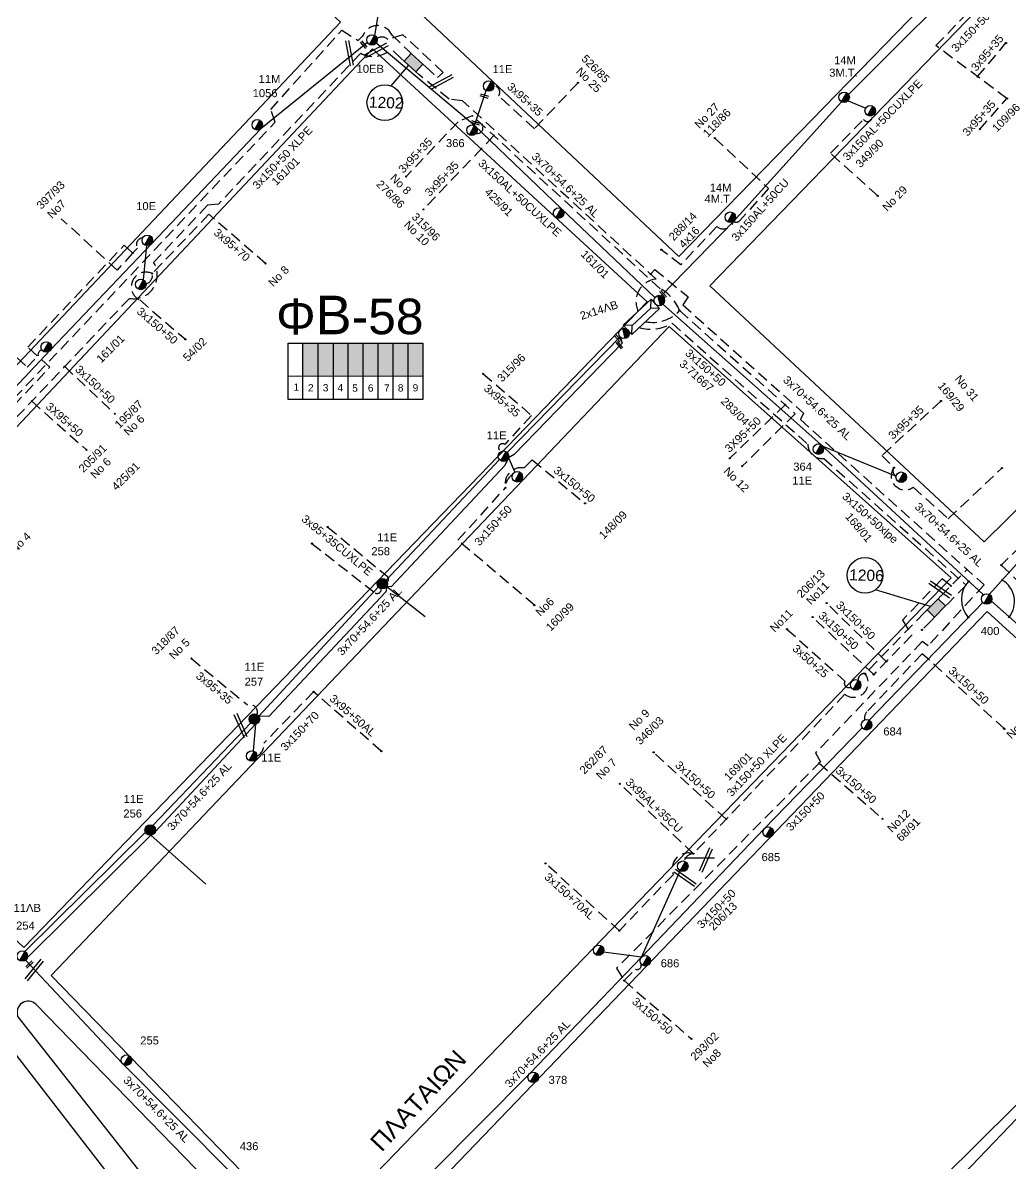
# Model space of a CAD drawing. Header units: millimetres. Extents: x 1138 to 9186, y 1584 to 2927.
# Drawn here: x 7160.4 to 7382.3, y 2157.3 to 2413.7 of the extents above; entities that cross this region are included whole.
import ezdxf
from ezdxf.enums import TextEntityAlignment as Align

# ---------------------------------------------------------------- set-up
doc = ezdxf.new("R2010")
doc.units = ezdxf.units.MM
doc.linetypes.add('DASHED', pattern=[19.05, 12.7, -6.35])
for name, color, linetype, lineweight in [('3x150+50', 7, 'Continuous', 30), ('3x150+50 XLPE', 7, 'SYN_LINE', 30), ('3x150+50CU', 7, 'Continuous', 30), ('3x150+70', 7, 'Continuous', 30), ('3x150+70AL', 7, 'DASHED', 30), ('3x150AL+50CU', 7, 'Continuous', 30), ('3x150AL+50CUXLPE', 7, 'Continuous', 30), ('3x50+25', 7, 'Continuous', 30), ('3X50+35', 7, 'Continuous', 30), ('3x70+54.6+25 AL', 7, 'SYN_LINE', 30), ('3x95+35', 7, 'Continuous', 30), ('3x95+35CUXLPE', 7, 'Continuous', 30), ('3X95+50', 7, 'Continuous', 30), ('3x95+50AL', 7, 'Continuous', 30), ('3x95+70', 7, 'Continuous', 30), ('3x95AL+35CU', 7, 'Continuous', 30), ('4x16', 7, 'Continuous', 30), ('4x50+16AL', 7, 'Continuous', 30), ('Υπόβαθρο ΔΕΗ', 7, 'Continuous', 30)]:
    doc.layers.add(name, color=color, linetype=linetype, lineweight=lineweight)
for name, color, linetype in [('Link Box 4 Διευθύνσεων', 7, 'Continuous'), ('Pillar OTE', 7, 'Continuous'), ('TEXT ΚΑΛΩΔΙΩΝ', 7, 'Continuous'), ('Άγνωστα', 7, 'Continuous'), ('Καλώδια ΧΤ   3x150AL+50CU', 7, 'DASHED'), ('Μηχανική τομή', 7, 'Continuous'), ('Στύλος Ξύλινος', 7, 'Continuous'), ('Στύλος Ξύλινος @ 1', 7, 'Continuous'), ('Στύλος ΦΜ', 7, 'Continuous'), ('Στύλος ΦΜ @ 1', 7, 'Continuous'), ('Συνδέσεις', 7, 'Continuous'), ('Τομή', 7, 'Continuous'), ('Υποσταθμός εναέριος 2 στύλων', 7, 'Continuous'), ('Υποσταθμός πόλεως', 7, 'Continuous')]:
    doc.layers.add(name, color=color, linetype=linetype)
doc.styles.add('arial', font='arial.ttf')
doc.styles.get("Standard").update_dxf_attribs({"font": 'arial.ttf'})
doc.linetypes.add('SYN_LINE', pattern='A,0.5,-0.0001,["/\\/\\/\\/",Standard,S=0.1,R=0,X=0,Y=-0.05],-0.25', length=0.7501)

# ---------------------------------------------------------------- blocks, each defined once
blk = doc.blocks.new('ΥΠΑΡΧΩΝ ΤΣΙΜΕΝΤΕΝΙΟΣ ΣΤΥΛΟΣ')
at = {"layer": 'Στύλος ΦΜ'}
blk.add_hatch(color=7, dxfattribs=at).paths.add_polyline_path([(-1.29, -2.28, 0.574793), (2.62, 0, 0.268822), (1.3, 2.27)])
at = {"layer": 'Στύλος ΦΜ', "color": 7}
blk.add_line((-1.29, -2.28), (1.3, 2.27), dxfattribs=at)
blk.add_circle((0, 0), 2.62, dxfattribs=at)
at = {"layer": 'Στύλος ΦΜ', "flags": 4}
for tag, p in [('ΑΡΙΘΜΟΣ', (-4.68, 8.05)), ('ΤΥΠΟΣ', (-4.91, 3.03))]:
    blk.add_attdef(tag, p, '', height=4, dxfattribs=at)
blk = doc.blocks.new('ΥΠΑΡΧΩΝ ΞΥΛΙΝΟΣ ΣΤΥΛΟΣ')
at = {"layer": 'Στύλος Ξύλινος'}
h = blk.add_hatch(color=7, dxfattribs=at)
h.paths.add_polyline_path([(-2.62, 0, 0.270008), (-1.29, -2.28), (1.3, 2.27, 0.576266)])
h.paths.add_polyline_path([(-1.29, -2.28, 0.574793), (2.62, 0, 0.268822), (1.3, 2.27)])
at = {"layer": 'Στύλος Ξύλινος', "color": 7}
blk.add_line((-1.29, -2.28), (1.3, 2.27), dxfattribs=at)
blk.add_circle((0, 0), 2.62, dxfattribs=at)
at = {"layer": 'Στύλος Ξύλινος', "flags": 4}
for tag, p in [('ΑΡΙΘΜΟΣ', (-4.91, 8.6)), ('ΤΥΠΟΣ', (-4.85, 3.39))]:
    blk.add_attdef(tag, p, '', height=4, dxfattribs=at)
blk = doc.blocks.new('LINK BOX 4 ΑΝΑΧΩΡΗΣΕΩΝ')
at = {"layer": 'Link Box 4 Διευθύνσεων', "ltscale": 40}
blk.add_hatch(color=256, dxfattribs=at).paths.add_polyline_path([(-3.54, 0), (-3.54, -4.67), (3.54, -4.67), (3.54, 0)])
for p, q in [((-3.54, 0), (-5.33, 0)), ((5.33, 0), (3.54, 0)), ((-3.54, -4.67), (-5.33, -4.67)), ((5.33, -4.67), (3.54, -4.67))]:
    blk.add_line(p, q, dxfattribs=at)
blk.add_lwpolyline([(-3.54, -4.67), (-3.54, 0), (3.54, 0), (3.54, -4.67)], close=True, dxfattribs=at)
blk = doc.blocks.new('ΥΠΟΣΤΑΘΜΟΣ ΕΝΑΕΡΙΟΣ ΕΠΙ 2 ΣΤΥΛΩΝ')
at = {"layer": 'Υποσταθμός εναέριος 2 στύλων', "linetype": 'Continuous'}
for points in [[(-11.97, -2.11, 0.574793), (-8.45, -0.07, 0.268822), (-9.64, 1.98)], [(9.68, -2.15, 0.574793), (13.19, -0.1, 0.268822), (12.01, 1.95)]]:
    blk.add_hatch(color=256, dxfattribs=at).paths.add_polyline_path(points)
for p, q in [((-11.97, -2.11), (-9.64, 1.98)), ((9.68, -2.15), (12.01, 1.95))]:
    blk.add_line(p, q, dxfattribs=at)
for centre in [(-10.81, -0.07), (10.84, -0.1)]:
    blk.add_circle(centre, 2.36, dxfattribs=at)
at = {"layer": 'Υποσταθμός πόλεως', "linetype": 'Continuous', "ltscale": 40}
blk.add_lwpolyline([(-8.57, 2.82), (8.57, 2.82), (8.57, -2.82), (-8.57, -2.82)], close=True, dxfattribs=at)
for points in [[(-5.75, 0), (-8.57, 2.82)], [(-8.57, -2.82), (-5.75, 0)], [(-5.75, 0), (5.75, 0)], [(5.75, 0), (8.57, 2.82)], [(8.57, -2.82), (5.75, 0)]]:
    blk.add_lwpolyline(points, dxfattribs=at)
at = {"layer": 'Υποσταθμός εναέριος 2 στύλων', "ltscale": 40, "flags": 1}
for tag, p in [('ΜΕΤΑΣΧΗΜΑΤΙΣΜΟΣ', (14.09, 2.51)), ('ΙΣΧΥΣ', (14.07, -0.28)), ('ΑΡΙΘΜΟΣ', (14.19, -3))]:
    blk.add_attdef(tag, p, '', height=1.8, dxfattribs=at)
blk = doc.blocks.new('ΜΗΧΑΝΙΚΗ ΤΟΜΗ')
at = {"layer": 'Μηχανική τομή', "ltscale": 40}
for p, q in [((-1.9, 0.8), (5.7, 0.8)), ((-1.9, -0.8), (5.7, -0.8))]:
    blk.add_line(p, q, dxfattribs=at)
blk = doc.blocks.new('ΤΟΜΗ')
at = {"layer": 'Τομή', "ltscale": 40}
for p, q in [((-5.7, 0), (17.1, 0)), ((-5.7, -2.8), (17.1, -2.8))]:
    blk.add_line(p, q, dxfattribs=at)
blk = doc.blocks.new('_ΣΥΝΔΕΣΗ')
at = {"layer": 'Συνδέσεις', "linetype": 'SYN_LINE', "ltscale": 40}
blk.add_hatch(color=256, dxfattribs=at).paths.add_polyline_path([(0.5, 0, 1), (-0.5, 0, 1)])
at = {"layer": 'Συνδέσεις'}
blk.add_circle((0, 0), 0.5, dxfattribs=at)

msp = doc.modelspace()

# ---------------------------------------------------------------- hatches: boundary and pattern name
at = {"layer": 'Καλώδια ΧΤ   3x150AL+50CU', "linetype": 'DASHED', "lineweight": -3, "ltscale": 0.2}
h = msp.add_hatch(color=6, dxfattribs=at)
h.dxf.hatch_style = 1
h.paths.add_polyline_path([(7226.76, 2341.65), (7223.32, 2341.65), (7223.32, 2334.29), (7226.76, 2334.29)])
h = msp.add_hatch(color=85, dxfattribs=at)
h.dxf.hatch_style = 1
h.paths.add_polyline_path([(7226.76, 2334.29), (7230.2, 2334.28), (7230.2, 2341.65), (7226.76, 2341.65)])
h = msp.add_hatch(color=1, dxfattribs=at)
h.dxf.hatch_style = 1
h.paths.add_polyline_path([(7233.5, 2341.65), (7230.2, 2341.65), (7230.2, 2334.28), (7233.5, 2334.28)])
h = msp.add_hatch(color=5, dxfattribs=at)
h.dxf.hatch_style = 1
h.paths.add_polyline_path([(7236.89, 2341.65), (7233.5, 2341.65), (7233.5, 2334.28), (7236.89, 2334.28)])
h = msp.add_hatch(color=27, dxfattribs=at)
h.dxf.hatch_style = 1
h.paths.add_polyline_path([(7236.89, 2334.28), (7240.28, 2334.27), (7240.28, 2341.65), (7236.89, 2341.65)])
h = msp.add_hatch(color=151, dxfattribs=at)
h.dxf.hatch_style = 1
h.paths.add_polyline_path([(7240.28, 2334.28), (7243.68, 2334.27), (7243.68, 2341.65), (7240.28, 2341.65)])
h = msp.add_hatch(color=2, dxfattribs=at)
h.dxf.hatch_style = 1
h.paths.add_polyline_path([(7243.62, 2334.28), (7247.02, 2334.27), (7247.02, 2341.65), (7243.62, 2341.65)])
h = msp.add_hatch(color=133, dxfattribs=at)
h.dxf.hatch_style = 1
h.paths.add_polyline_path([(7246.94, 2334.27), (7250.34, 2334.27), (7250.34, 2341.65), (7246.94, 2341.65)])

# ---------------------------------------------------------------- linework, layer by layer
at = {"layer": '3x150+50', "color": 30, "linetype": 'DASHED', "lineweight": -3, "ltscale": 0.2}
msp.add_lwpolyline([(7185.06, 2361.92), (7181.57, 2358.08), (7169.03, 2369.63)], dxfattribs=at)
for points in [[(7125.88, 2311.16), (7134.79, 2302.74), (7166.44, 2336.25), (7161.52, 2340.78), (7183.15, 2363.68), (7185.06, 2361.92), (7186.13, 2363.02, -0.570111), (7187.32, 2365.29, 76.143411)], [(7189.47, 2357.3, 1.007), (7186.67, 2351.36), (7196.91, 2342.52)]]:
    msp.add_lwpolyline(points, format="xyb", dxfattribs=at)
at = {"layer": '3x150+50', "color": 27, "linetype": 'DASHED', "lineweight": -3, "ltscale": 0.2}
msp.add_lwpolyline([(7300.33, 2346.48, 0.263159), (7308.01, 2348.96), (7334.01, 2325.78), (7322.09, 2313.99)], format="xyb", dxfattribs=at)
at = {"layer": '3x150+50', "color": 2, "linetype": 'DASHED', "lineweight": -3, "ltscale": 0.2}
for points in [[(7298.91, 2345.15, 0.218904), (7306.31, 2346.14), (7336.85, 2318.92, 0.454454), (7340.43, 2315.73), (7372.41, 2287.23), (7368.43, 2283.19)], [(7128.3, 2313.73), (7132.31, 2309.95), (7159.11, 2338.33), (7161.36, 2336.23), (7163.81, 2338.81, -0.388179), (7164.65, 2340.16, -0.786385)], [(7363.02, 2281.04), (7349.68, 2267.35, 0.491023), (7348.17, 2265.84, -0.727492)]]:
    msp.add_lwpolyline(points, format="xyb", dxfattribs=at)
at = {"layer": '3x150+50', "color": 85, "linetype": 'DASHED', "lineweight": -3, "ltscale": 0.2}
msp.add_lwpolyline([(7169.79, 2336.38), (7181.04, 2325.78)], dxfattribs=at)
at = {"layer": '3x150+50', "color": 6, "linetype": 'DASHED', "lineweight": -3, "ltscale": 0.2}
for points in [[(7268.87, 2309.13, -0.542815), (7273.1, 2313.59), (7274.9, 2315.39), (7286.75, 2305.63)], [(7275.37, 2282.74), (7258.19, 2297.32), (7268.87, 2309.13, -0.263326), (7270.45, 2312.08, 23.193159)]]:
    msp.add_lwpolyline(points, format="xyb", dxfattribs=at)
at = {"layer": '3x150+50', "color": 1, "linetype": 'DASHED', "lineweight": -3, "ltscale": 0.2}
msp.add_lwpolyline([(7394.15, 2303.47, 0.357951), (7392.71, 2303.99), (7380.32, 2291.75)], format="xyb", dxfattribs=at)
at = {"layer": '3x150+50', "color": 133, "linetype": 'DASHED', "lineweight": -3, "ltscale": 0.2}
for points in [[(7368.98, 2287.07), (7367, 2288.65), (7358.14, 2279.38), (7360.18, 2275.97), (7351.64, 2267.16)], [(7354.47, 2270.08), (7341.07, 2283.21)], [(7351.64, 2267.16), (7337.91, 2280.05)], [(7339.67, 2247.51), (7293.84, 2201.1), (7295.55, 2198.33)], [(7339.38, 2247.22), (7353.63, 2234.7)], [(7295.55, 2198.33), (7310.69, 2185.23)]]:
    msp.add_lwpolyline(points, dxfattribs=at)
at = {"layer": '3x150+50', "color": 2, "linetype": 'DASHED', "lineweight": -3, "ltscale": 0.2}
for points in [[(7364.68, 2279.4), (7362.5, 2277.19)], [(7318.46, 2234.61), (7302.17, 2249.66)]]:
    msp.add_lwpolyline(points, dxfattribs=at)
at = {"layer": '3x150+50', "color": 85, "linetype": 'DASHED', "lineweight": -3, "ltscale": 0.2}
msp.add_lwpolyline([(7381.01, 2254.94), (7362.57, 2271.83), (7350.11, 2258.77, 0.258639), (7349.64, 2256.96, 62.517556)], format="xyb", dxfattribs=at)
at = {"layer": '3x150+50', "color": 133, "linetype": 'DASHED', "lineweight": -3, "ltscale": 0.2}
msp.add_lwpolyline([(7295.55, 2198.33), (7298.09, 2200.9, 0.755785), (7299.24, 2202.25, -0.507194)], format="xyb", dxfattribs=at)
at = {"layer": '3x150+50 XLPE', "color": 5, "linetype": 'DASHED', "lineweight": -3, "ltscale": 0.2}
for points in [[(7126.72, 2312.06), (7134.91, 2304.33), (7217.11, 2391.34), (7216.1, 2394.17), (7232.08, 2412.05), (7235.77, 2409.67), (7236.77, 2410.64, -0.691076), (7243.37, 2410.89), (7247.05, 2407.38)], [(7250.96, 2403.76), (7253.57, 2401.35), (7254.9, 2402.52), (7245.8, 2410.99), (7242.42, 2409.92, 0.379514), (7240, 2410.11, -3.053199)]]:
    msp.add_lwpolyline(points, format="xyb", dxfattribs=at)
at = {"layer": '3x150+50 XLPE', "color": 85, "linetype": 'DASHED', "lineweight": -3, "ltscale": 0.2}
msp.add_lwpolyline([(7245.46, 2405.67), (7243.14, 2407.82, -0.335603), (7236.33, 2406.82), (7204.33, 2372.89), (7201.88, 2372.69), (7189.79, 2359.82, -0.650246), (7184.33, 2351.72), (7153.48, 2319.18, -0.493427), (7150.95, 2314.53, 1.271072)], format="xyb", dxfattribs=at)
at = {"layer": '3x150+50 XLPE', "color": 133, "linetype": 'DASHED', "lineweight": -3, "ltscale": 0.2}
for points in [[(7301.51, 2357.2), (7302.44, 2358.24), (7309.9, 2352.09), (7308.71, 2350.28), (7335.89, 2325.89), (7335.16, 2324.49), (7376.44, 2287.3), (7363.9, 2273.62), (7362.54, 2274.55), (7338.59, 2249.51), (7339.67, 2247.51)], [(7366.77, 2284.83), (7372.57, 2290.71)]]:
    msp.add_lwpolyline(points, dxfattribs=at)
at = {"layer": '3x150+50 XLPE', "color": 2, "linetype": 'DASHED', "lineweight": -3, "ltscale": 0.2}
for points in [[(7349.68, 2267.35, -0.883569), (7345.15, 2262.7), (7311.1, 2226.86, 0.62533), (7306.54, 2222.15), (7294.47, 2209.54)], [(7311.1, 2226.86, 0.334371), (7309.04, 2225.19, 3.386591)]]:
    msp.add_lwpolyline(points, format="xyb", dxfattribs=at)
at = {"layer": '3x150+50CU', "color": 5, "linetype": 'DASHED', "lineweight": -3, "ltscale": 0.2}
msp.add_lwpolyline([(7381.59, 2396.65), (7365.63, 2408.54), (7376.94, 2420.31, 0.433212), (7378.58, 2421.41)], format="xyb", dxfattribs=at)
at = {"layer": '3x150+70', "color": 6, "linetype": 'DASHED', "lineweight": -3, "ltscale": 0.2}
msp.add_lwpolyline([(7225.75, 2263.27), (7214.55, 2251.72, -0.312155), (7213.01, 2248.81)], format="xyb", dxfattribs=at)
at = {"layer": '3x150+70AL', "color": 2, "linetype": 'DASHED', "lineweight": -3, "ltscale": 0.2}
msp.add_lwpolyline([(7294.47, 2209.54), (7277.87, 2224.69)], dxfattribs=at)
at = {"layer": '3x150AL+50CU', "color": 5, "linetype": 'DASHED', "lineweight": -3, "ltscale": 0.2}
msp.add_lwpolyline([(7315.93, 2387.77), (7328.01, 2376.43), (7321.55, 2369.23, -0.368726), (7320.13, 2369.03, -3.394362)], format="xyb", dxfattribs=at)
at = {"layer": '3x150AL+50CUXLPE', "color": 133, "linetype": 'DASHED', "lineweight": -3, "ltscale": 0.2}
msp.add_lwpolyline([(7298.71, 2348.78, -0.517461), (7302.75, 2356.07), (7259.23, 2396.15), (7256.25, 2396.48), (7249.37, 2402.05)], format="xyb", dxfattribs=at)
at = {"layer": '3x150AL+50CUXLPE', "color": 27, "linetype": 'DASHED', "lineweight": -3, "ltscale": 0.2}
for points in [[(7308.01, 2348.96, 0.182443), (7303.63, 2353.9), (7261.41, 2392.78)], [(7263.55, 2390.81, -0.716729), (7262.28, 2388.84, 0.764324)]]:
    msp.add_lwpolyline(points, format="xyb", dxfattribs=at)
at = {"layer": '3x150AL+50CUXLPE', "color": 5, "linetype": 'DASHED', "lineweight": -3, "ltscale": 0.2}
msp.add_lwpolyline([(7352.54, 2374.76), (7341.92, 2384.36), (7349.35, 2391.95, 0.835481), (7351.29, 2392.8, -2.602385)], format="xyb", dxfattribs=at)
at = {"layer": '3x50+25', "color": 2, "linetype": 'DASHED', "lineweight": -3, "ltscale": 0.2}
msp.add_lwpolyline([(7332.14, 2277.36), (7345.17, 2265.67, 0.776691), (7346.5, 2264.35, -156.953245)], format="xyb", dxfattribs=at)
at = {"layer": '3X50+35', "color": 1, "linetype": 'DASHED', "lineweight": -3, "ltscale": 0.2}
msp.add_lwpolyline([(7380.32, 2291.75), (7405.71, 2267.15), (7419.1, 2281.2)], dxfattribs=at)
at = {"layer": '3x70+54.6+25 AL', "color": 5, "linetype": 'SYN_LINE', "lineweight": -3, "ltscale": 15}
for points in [[(7346, 2397.55), (7377.25, 2428.8), (7411.7, 2464.58), (7433.14, 2486.6)], [(7303.85, 2352.28), (7320.13, 2369.03), (7344.42, 2395.91)]]:
    msp.add_lwpolyline(points, dxfattribs=at)
at = {"layer": '3x70+54.6+25 AL', "color": 6, "linetype": 'SYN_LINE', "lineweight": -3, "ltscale": 10}
msp.add_lwpolyline([(7241.04, 2420.27), (7239.45, 2410.84)], dxfattribs=at)
at = {"layer": '3x70+54.6+25 AL', "color": 2, "linetype": 'SYN_LINE', "lineweight": -3, "ltscale": 15}
for points in [[(7237.82, 2409.26), (7213.86, 2389.85), (7189.28, 2364.01), (7166.62, 2340.14), (7148.78, 2321.28), (7117.63, 2287.11), (7112.97, 2276.29)], [(7207.74, 2154.56), (7182.8, 2179.66), (7160.96, 2202.9)]]:
    msp.add_lwpolyline(points, dxfattribs=at)
at = {"layer": '3x70+54.6+25 AL', "color": 1, "linetype": 'SYN_LINE', "lineweight": -3, "ltscale": 15}
for points in [[(7302.48, 2351.93), (7281.39, 2371.91), (7261.91, 2390.55), (7239.77, 2409.07)], [(7377.61, 2285.15), (7394.15, 2303.47), (7412.56, 2322.01), (7446.54, 2354.78)]]:
    msp.add_lwpolyline(points, dxfattribs=at)
at = {"layer": '3x70+54.6+25 AL', "color": 1, "linetype": 'SYN_LINE', "lineweight": -3, "ltscale": 10}
msp.add_lwpolyline([(7261.91, 2390.55), (7264.52, 2398.43)], dxfattribs=at)
at = {"layer": '3x70+54.6+25 AL', "color": 5, "linetype": 'SYN_LINE', "lineweight": -3, "ltscale": 5}
msp.add_lwpolyline([(7345.87, 2396.14), (7349.86, 2394.51)], dxfattribs=at)
at = {"layer": '3x70+54.6+25 AL', "color": 30, "linetype": 'SYN_LINE', "lineweight": -3, "ltscale": 6}
msp.add_lwpolyline([(7187.49, 2355.87), (7188.25, 2363.59)], dxfattribs=at)
at = {"layer": '3x70+54.6+25 AL', "color": 85, "linetype": 'SYN_LINE', "lineweight": -3, "ltscale": 15}
for points in [[(7304.28, 2350.43), (7339.79, 2318.85), (7376.3, 2285.05)], [(7340.18, 2318.49), (7356.68, 2311.77)], [(7376.14, 2283.35), (7350.62, 2256.87)], [(7349.08, 2255.15), (7327.03, 2232.49), (7299.48, 2203.64), (7274.32, 2177.46), (7252.26, 2155.21), (7231.39, 2132.15)], [(7299.48, 2203.64), (7308.14, 2223.03)]]:
    msp.add_lwpolyline(points, dxfattribs=at)
at = {"layer": '3x70+54.6+25 AL', "color": 151, "linetype": 'SYN_LINE', "lineweight": -3, "ltscale": 15}
msp.add_lwpolyline([(7294.64, 2343.06), (7295.07, 2341.67), (7270.85, 2316.61), (7269.52, 2315.84), (7268.75, 2314.16), (7243.21, 2286.87), (7242.2, 2286.95), (7242, 2285.75), (7215.71, 2257.68), (7213.41, 2257.79)], dxfattribs=at)
at = {"layer": '3x70+54.6+25 AL', "color": 6, "linetype": 'SYN_LINE', "lineweight": -3, "ltscale": 15}
for points in [[(7294.64, 2343.06), (7269.23, 2317.07)], [(7267.52, 2315.46), (7242.07, 2288.34)], [(7240.29, 2286.79), (7213.41, 2257.79)], [(7212.69, 2255.97), (7212.13, 2249.97)]]:
    msp.add_lwpolyline(points, dxfattribs=at)
at = {"layer": '3x70+54.6+25 AL', "color": 6, "linetype": 'SYN_LINE', "lineweight": -3, "ltscale": 4}
msp.add_lwpolyline([(7269.52, 2315.84), (7270.98, 2312.65)], dxfattribs=at)
at = {"layer": '3x70+54.6+25 AL', "color": 151, "linetype": 'SYN_LINE', "lineweight": -3, "ltscale": 10}
msp.add_lwpolyline([(7242.2, 2286.95), (7250.84, 2280.18)], dxfattribs=at)
at = {"layer": '3x70+54.6+25 AL', "color": 133, "linetype": 'SYN_LINE', "lineweight": -3, "ltscale": 15}
for points in [[(7211.62, 2256.28), (7189.6, 2233.21)], [(7190.08, 2231.68), (7212.69, 2255.97)], [(7187.95, 2231.7), (7160.85, 2204.88)], [(7161.4, 2203.54), (7189.12, 2231.01)], [(7189.12, 2231.01), (7201.54, 2220.01)]]:
    msp.add_lwpolyline(points, dxfattribs=at)
at = {"layer": '3x70+54.6+25 AL', "color": 85, "linetype": 'SYN_LINE', "lineweight": -3, "ltscale": 10}
msp.add_lwpolyline([(7299.48, 2203.64), (7290.91, 2204.75)], dxfattribs=at)
at = {"layer": '3x70+54.6+25 AL', "color": 30, "linetype": 'SYN_LINE', "lineweight": -3, "ltscale": 15}
msp.add_lwpolyline([(7326.69, 2110.98), (7365.09, 2147.74), (7393.92, 2177.87)], dxfattribs=at)
at = {"layer": '3x95+35', "color": 5, "linetype": 'DASHED', "lineweight": -3, "ltscale": 0.2}
for points in [[(7374.99, 2401.57), (7381.38, 2409.14)], [(7375.5, 2389.77), (7381.59, 2396.65)]]:
    msp.add_lwpolyline(points, dxfattribs=at)
at = {"layer": '3x95+35', "color": 1, "linetype": 'DASHED', "lineweight": -3, "ltscale": 0.2}
msp.add_lwpolyline([(7285.18, 2400.2), (7275.39, 2389.87), (7267.33, 2397.24, 0.583713), (7266.27, 2399.49, -1.048964)], format="xyb", dxfattribs=at)
at = {"layer": '3x95+35', "color": 27, "linetype": 'DASHED', "lineweight": -3, "ltscale": 0.2}
for points in [[(7261.41, 2392.78), (7258.27, 2391.44), (7246.57, 2379.12)], [(7266.26, 2388.32), (7250.44, 2371.72)]]:
    msp.add_lwpolyline(points, dxfattribs=at)
at = {"layer": '3x95+35', "color": 151, "linetype": 'DASHED', "lineweight": -3, "ltscale": 0.2}
msp.add_lwpolyline([(7263.87, 2334.76), (7274.71, 2325.42), (7268.72, 2318.9, 1.144191), (7267.94, 2317.31, 36.315161)], format="xyb", dxfattribs=at)
at = {"layer": '3x95+35', "color": 85, "linetype": 'DASHED', "lineweight": -3, "ltscale": 0.2}
for points in [[(7366.76, 2328.64), (7353.48, 2316.38), (7356.2, 2313.67, 0.452938), (7356.68, 2311.77, -10.922282)], [(7356.2, 2313.67, 0.860458), (7360.5, 2309.25), (7368.39, 2302.18), (7380.47, 2313.55)]]:
    msp.add_lwpolyline(points, format="xyb", dxfattribs=at)
at = {"layer": '3x95+35', "color": 6, "linetype": 'DASHED', "lineweight": -3, "ltscale": 0.2}
msp.add_lwpolyline([(7198.29, 2270.74), (7210.89, 2260.3, -0.616973), (7213.03, 2258.14, 11.293791)], format="xyb", dxfattribs=at)
at = {"layer": '3x95+35CUXLPE', "color": 151, "linetype": 'DASHED', "lineweight": -3, "ltscale": 0.2}
for points in [[(7228.91, 2300.31), (7242.25, 2289.25, -0.442833), (7242.3, 2287.93, 2.426399)], [(7225.37, 2296.62), (7239.61, 2285.47, 0.601983), (7240.94, 2286.41, 41.434094)]]:
    msp.add_lwpolyline(points, format="xyb", dxfattribs=at)
at = {"layer": '3X95+50', "color": 85, "linetype": 'DASHED', "lineweight": -3, "ltscale": 0.2}
msp.add_lwpolyline([(7162.41, 2328.59), (7174.69, 2317.66)], dxfattribs=at)
at = {"layer": '3X95+50', "color": 27, "linetype": 'DASHED', "lineweight": -3, "ltscale": 0.2}
msp.add_lwpolyline([(7331.74, 2327.81), (7319.31, 2315.76)], dxfattribs=at)
at = {"layer": '3x95+50AL', "color": 6, "linetype": 'DASHED', "lineweight": -3, "ltscale": 0.2}
msp.add_lwpolyline([(7240.96, 2249.92), (7225.75, 2263.27)], dxfattribs=at)
at = {"layer": '3x95+70', "color": 30, "linetype": 'DASHED', "lineweight": -3, "ltscale": 0.2}
msp.add_lwpolyline([(7214.95, 2359.55), (7202.19, 2370.63), (7189.47, 2357.3, -0.405089), (7188.07, 2354.98, 56.721291)], format="xyb", dxfattribs=at)
at = {"layer": '3x95AL+35CU', "color": 2, "linetype": 'DASHED', "lineweight": -3, "ltscale": 0.2}
msp.add_lwpolyline([(7311.1, 2226.86), (7294.59, 2242.57)], dxfattribs=at)
at = {"layer": '4x16', "color": 5, "linetype": 'DASHED', "lineweight": -3, "ltscale": 0.2}
msp.add_lwpolyline([(7320.13, 2369.03, -0.523852), (7316.36, 2367.86), (7308.29, 2359.26), (7303.9, 2362.65)], format="xyb", dxfattribs=at)
at = {"layer": '4x50+16AL', "color": 1, "linetype": 'Continuous', "lineweight": -3, "ltscale": 0.2}
msp.add_lwpolyline([(7440.23, 2226.25), (7421.56, 2244.07), (7401.1, 2263.23), (7378.09, 2283.61)], dxfattribs=at)
at = {"layer": 'Pillar OTE', "lineweight": -3, "ltscale": 40}
for points in [[(7220, 2329.01), (7220, 2341.65), (7250.33, 2341.65), (7250.33, 2328.98), (7220, 2329.01)], [(7223.32, 2329.01), (7223.32, 2341.65)], [(7226.76, 2329), (7226.76, 2341.65)], [(7230.2, 2329), (7230.2, 2341.65)], [(7233.5, 2329), (7233.5, 2341.65)], [(7236.89, 2328.99), (7236.89, 2341.65)], [(7240.28, 2328.99), (7240.28, 2341.65)], [(7243.62, 2328.99), (7243.62, 2341.65)], [(7247.01, 2328.98), (7247.01, 2341.65)], [(7220, 2334.29), (7250.33, 2334.26)]]:
    msp.add_lwpolyline(points, dxfattribs=at)
at = {"layer": 'Τομή', "lineweight": -3}
msp.add_lwpolyline([(7309.11, 2225.95), (7315.88, 2225.95)], dxfattribs=at)
at = {"layer": 'Υπόβαθρο ΔΕΗ', "lineweight": -3}
for points in [[(7371.57, 2540.99), (7430.33, 2487.14), (7307.85, 2361.17), (7248.38, 2417.12)], [(7376.46, 2296.99), (7314.82, 2354.51), (7437.01, 2480.79), (7502.4, 2421.19)], [(7170.3, 2471.23), (7231.76, 2413.84), (7094.26, 2268.27), (7036.7, 2328.55)], [(7300.75, 2350.96), (7239.01, 2407.81), (7101.41, 2261.72), (7160.64, 2205.81)], [(7305.65, 2345.39), (7369.04, 2288.89), (7224.89, 2139.61), (7166.78, 2199.47)], [(7377.14, 2281.35), (7438.86, 2225.06), (7287.47, 2075), (7232.89, 2131.16)], [(7071.15, 2276.05), (7148.59, 2194.75), (7194.05, 2136.05), (7161.39, 2097.99), (7025.77, 2210.96)]]:
    msp.add_lwpolyline(points, close=True, dxfattribs=at)
for points in [[(7247.08, 2404.17), (7243.07, 2399.5)], [(7364.4, 2282.44), (7352.05, 2286.22)]]:
    msp.add_lwpolyline(points, dxfattribs=at)
msp.add_lwpolyline([(7159.28, 2190.21), (7208.02, 2128.18, 0.768308), (7217.12, 2137.65), (7163.37, 2192.96, 0.834163), (7159.28, 2190.21, 3.056167)], format="xyb", dxfattribs=at)
for centre in [(7241.74, 2395.73), (7349.7, 2289.46)]:
    msp.add_circle(centre, 4, dxfattribs=at)
for centre, radius, start, end in [((7377.35, 2284.01), 5.98, 136.7299, 222.1071), ((7377.72, 2283.55), 5.58, 321.4423, 59.8551)]:
    msp.add_arc(centre, radius, start, end, dxfattribs=at)

# ---------------------------------------------------------------- block references
at = {"layer": 'Link Box 4 Διευθύνσεων', "lineweight": -3, "xscale": 0.4999999999999999, "yscale": 0.4999999999999999, "zscale": 0.4999999999999999}
for p, rotation in [((7249, 2405.57), 317.2326088723634), ((7364.89, 2282.94), 45.35850954141455)]:
    msp.add_blockref('LINK BOX 4 ΑΝΑΧΩΡΗΣΕΩΝ', p, dxfattribs=dict(at, rotation=rotation))
at = {"layer": 'Μηχανική τομή', "lineweight": -3, "xscale": 0.25, "yscale": 0.25, "zscale": 0.25}
for p, rotation in [((7237.34, 2408.4), 131.3624634944716), ((7264.62, 2397.03), 161.6458012044486), ((7262.62, 2390.98), 161.6458012044486), ((7304.6, 2352.31), 131.3624634944716), ((7294.5, 2342.37), 131.3624634944716), ((7294.81, 2340.84), 131.3624634944716), ((7161.52, 2201.63), 43.41164880186718)]:
    msp.add_blockref('ΜΗΧΑΝΙΚΗ ΤΟΜΗ', p, dxfattribs=dict(at, rotation=rotation))
at = {"layer": 'Στύλος Ξύλινος @ 1', "lineweight": -3, "ltscale": 40}
ref = msp.add_blockref('ΥΠΑΡΧΩΝ ΞΥΛΙΝΟΣ ΣΤΥΛΟΣ', (7241.19, 2287.56), dxfattribs=dict(at, xscale=0.4499999999998181, yscale=0.4499999999998181, zscale=0.4499999999998181))
ref.add_attrib('ΤΥΠΟΣ', '11E', (7240.03, 2297.09), dxfattribs={"layer": 'Στύλος Ξύλινος', "height": 1.8, "flags": 4})
ref.add_attrib('ΑΡΙΘΜΟΣ', '258', (7238.72, 2293.97), dxfattribs={"layer": 'Στύλος Ξύλινος', "height": 1.8, "flags": 4})
ref = msp.add_blockref('ΥΠΑΡΧΩΝ ΞΥΛΙΝΟΣ ΣΤΥΛΟΣ', (7212.44, 2257.12), dxfattribs=dict(at, xscale=0.4499999999998181, yscale=0.4499999999998181, zscale=0.4499999999998181))
ref.add_attrib('ΤΥΠΟΣ', '11E', (7210.18, 2267.99), dxfattribs={"layer": 'Στύλος Ξύλινος', "height": 1.8, "flags": 4})
ref.add_attrib('ΑΡΙΘΜΟΣ', '257', (7210.23, 2264.64), dxfattribs={"layer": 'Στύλος Ξύλινος', "height": 1.8, "flags": 4})
ref = msp.add_blockref('ΥΠΑΡΧΩΝ ΞΥΛΙΝΟΣ ΣΤΥΛΟΣ', (7189.02, 2232.19), dxfattribs=dict(at, xscale=0.4499999999998181, yscale=0.4499999999998181, zscale=0.4499999999998181))
ref.add_attrib('ΤΥΠΟΣ', '11E', (7183.05, 2238.28), dxfattribs={"layer": 'Στύλος Ξύλινος', "height": 1.8, "flags": 4})
ref.add_attrib('ΑΡΙΘΜΟΣ', '256', (7182.98, 2235), dxfattribs={"layer": 'Στύλος Ξύλινος', "height": 1.8, "flags": 4})
at = {"layer": 'Στύλος ΦΜ @ 1', "lineweight": -3, "ltscale": 40}
ref = msp.add_blockref('ΥΠΑΡΧΩΝ ΤΣΙΜΕΝΤΕΝΙΟΣ ΣΤΥΛΟΣ', (7238.86, 2409.82), dxfattribs=dict(at, xscale=0.4499999999998183, yscale=0.4499999999998183, zscale=0.4499999999998183))
ref.add_attrib('ΤΥΠΟΣ', '10EB', (7235.41, 2402.43), dxfattribs={"layer": 'Στύλος ΦΜ', "height": 1.8, "rotation": 360, "flags": 4})
ref = msp.add_blockref('ΥΠΑΡΧΩΝ ΤΣΙΜΕΝΤΕΝΙΟΣ ΣΤΥΛΟΣ', (7345, 2396.93), dxfattribs=dict(at, xscale=0.4499999999998183, yscale=0.4499999999998183, zscale=0.4499999999998183))
ref.add_attrib('ΤΥΠΟΣ', '3M.T.', (7341.64, 2401.57), dxfattribs={"layer": 'Στύλος ΦΜ', "height": 1.8, "rotation": 360, "flags": 4})
ref.add_attrib('ΑΡΙΘΜΟΣ', '14M', (7342.73, 2404.37), dxfattribs={"layer": 'Στύλος ΦΜ', "height": 1.8, "rotation": 360, "flags": 4})
ref = msp.add_blockref('ΥΠΑΡΧΩΝ ΤΣΙΜΕΝΤΕΝΙΟΣ ΣΤΥΛΟΣ', (7265.1, 2399.45), dxfattribs=dict(at, xscale=0.4499999999998183, yscale=0.4499999999998183, zscale=0.4499999999998183))
ref.add_attrib('ΤΥΠΟΣ', '11E', (7265.95, 2402.36), dxfattribs={"layer": 'Στύλος ΦΜ', "height": 1.8, "rotation": 360, "flags": 4})
ref = msp.add_blockref('ΥΠΑΡΧΩΝ ΤΣΙΜΕΝΤΕΝΙΟΣ ΣΤΥΛΟΣ', (7213.08, 2390.74), dxfattribs=dict(at, xscale=0.4499999999998185, yscale=0.4499999999998185, zscale=0.4499999999998185))
ref.add_attrib('ΤΥΠΟΣ', '11M', (7213.38, 2400.14), dxfattribs={"layer": 'Στύλος ΦΜ', "height": 1.8, "rotation": 360, "flags": 4})
ref.add_attrib('ΑΡΙΘΜΟΣ', '1056', (7212.05, 2396.96), dxfattribs={"layer": 'Στύλος ΦΜ', "height": 1.8, "rotation": 360, "flags": 4})
for p, xscale, yscale, zscale in [((7350.86, 2393.89), 0.4499999999998181, 0.4499999999998181, 0.4499999999998181), ((7280.8, 2370.89), 0.4499999999998183, 0.4499999999998183, 0.4499999999998183), ((7186.9, 2354.85), 0.4499999999998186, 0.4499999999998186, 0.4499999999998186), ((7165.64, 2340.79), 0.4499999999998186, 0.4499999999998186, 0.4499999999998186), ((7271.53, 2311.61), 0.4499999999998187, 0.4499999999998187, 0.4499999999998187), ((7357.83, 2311.52), 0.4499999999998183, 0.4499999999998183, 0.4499999999998183), ((7347.58, 2264.82), 0.4499999999998183, 0.4499999999998183, 0.4499999999998183), ((7308.73, 2224.05), 0.4499999999998183, 0.4499999999998183, 0.4499999999998183), ((7289.8, 2205.15), 0.4499999999998183, 0.4499999999998183, 0.4499999999998183)]:
    msp.add_blockref('ΥΠΑΡΧΩΝ ΤΣΙΜΕΝΤΕΝΙΟΣ ΣΤΥΛΟΣ', p, dxfattribs=dict(at, xscale=xscale, yscale=yscale, zscale=zscale))
ref = msp.add_blockref('ΥΠΑΡΧΩΝ ΤΣΙΜΕΝΤΕΝΙΟΣ ΣΤΥΛΟΣ', (7261.33, 2389.53), dxfattribs=dict(at, xscale=0.4499999999998183, yscale=0.4499999999998183, zscale=0.4499999999998183))
ref.add_attrib('ΤΥΠΟΣ', '366', (7255.5, 2385.73), dxfattribs={"layer": 'Στύλος ΦΜ', "height": 1.8, "rotation": 360, "flags": 4})
ref = msp.add_blockref('ΥΠΑΡΧΩΝ ΤΣΙΜΕΝΤΕΝΙΟΣ ΣΤΥΛΟΣ', (7319.41, 2369.97), dxfattribs=dict(at, xscale=0.4499999999998183, yscale=0.4499999999998183, zscale=0.4499999999998183))
ref.add_attrib('ΤΥΠΟΣ', '4M.T.', (7313.61, 2373.2), dxfattribs={"layer": 'Στύλος ΦΜ', "height": 1.8, "rotation": 360, "flags": 4})
ref.add_attrib('ΑΡΙΘΜΟΣ', '14M', (7314.78, 2375.71), dxfattribs={"layer": 'Στύλος ΦΜ', "height": 1.8, "rotation": 360, "flags": 4})
ref = msp.add_blockref('ΥΠΑΡΧΩΝ ΤΣΙΜΕΝΤΕΝΙΟΣ ΣΤΥΛΟΣ', (7188.37, 2364.76), dxfattribs=dict(at, xscale=0.4499999999998186, yscale=0.4499999999998186, zscale=0.4499999999998186))
ref.add_attrib('ΤΥΠΟΣ', '10E', (7185.86, 2371.56), dxfattribs={"layer": 'Στύλος ΦΜ', "height": 1.8, "rotation": 360, "flags": 4})
ref = msp.add_blockref('ΥΠΑΡΧΩΝ ΤΣΙΜΕΝΤΕΝΙΟΣ ΣΤΥΛΟΣ', (7268.41, 2316.23), dxfattribs=dict(at, xscale=0.4499999999998187, yscale=0.4499999999998187, zscale=0.4499999999998187))
ref.add_attrib('ΤΥΠΟΣ', '11E', (7264.64, 2320.03), dxfattribs={"layer": 'Στύλος ΦΜ', "height": 1.8, "rotation": 360, "flags": 4})
ref = msp.add_blockref('ΥΠΑΡΧΩΝ ΤΣΙΜΕΝΤΕΝΙΟΣ ΣΤΥΛΟΣ', (7339.21, 2317.83), dxfattribs=dict(at, xscale=0.4499999999998183, yscale=0.4499999999998183, zscale=0.4499999999998183))
ref.add_attrib('ΤΥΠΟΣ', '364', (7333.56, 2312.99), dxfattribs={"layer": 'Στύλος ΦΜ', "height": 1.8, "rotation": 360, "flags": 4})
ref.add_attrib('ΑΡΙΘΜΟΣ', '11E', (7333.34, 2309.86), dxfattribs={"layer": 'Στύλος ΦΜ', "height": 1.8, "rotation": 360, "flags": 4})
ref = msp.add_blockref('ΥΠΑΡΧΩΝ ΤΣΙΜΕΝΤΕΝΙΟΣ ΣΤΥΛΟΣ', (7377.03, 2284.13), dxfattribs=dict(at, xscale=0.4499999999998184, yscale=0.4499999999998184, zscale=0.4499999999998184))
ref.add_attrib('ΤΥΠΟΣ', '400', (7375.71, 2276.05), dxfattribs={"layer": 'Στύλος ΦΜ', "height": 1.8, "rotation": 360, "flags": 4})
ref = msp.add_blockref('ΥΠΑΡΧΩΝ ΤΣΙΜΕΝΤΕΝΙΟΣ ΣΤΥΛΟΣ', (7350.03, 2255.85), dxfattribs=dict(at, xscale=0.4499999999998183, yscale=0.4499999999998183, zscale=0.4499999999998183))
ref.add_attrib('ΤΥΠΟΣ', '684', (7353.8, 2253.45), dxfattribs={"layer": 'Στύλος ΦΜ', "height": 1.8, "rotation": 360, "flags": 4})
ref = msp.add_blockref('ΥΠΑΡΧΩΝ ΤΣΙΜΕΝΤΕΝΙΟΣ ΣΤΥΛΟΣ', (7211.83, 2248.83), dxfattribs=dict(at, xscale=0.4499999999998187, yscale=0.4499999999998187, zscale=0.4499999999998187))
ref.add_attrib('ΤΥΠΟΣ', '11E', (7213.97, 2247.56), dxfattribs={"layer": 'Στύλος ΦΜ', "height": 1.8, "rotation": 360, "flags": 4})
ref = msp.add_blockref('ΥΠΑΡΧΩΝ ΤΣΙΜΕΝΤΕΝΙΟΣ ΣΤΥΛΟΣ', (7327.92, 2231.71), dxfattribs=dict(at, xscale=0.4499999999998183, yscale=0.4499999999998183, zscale=0.4499999999998183))
ref.add_attrib('ΤΥΠΟΣ', '685', (7326.43, 2225.2), dxfattribs={"layer": 'Στύλος ΦΜ', "height": 1.8, "rotation": 360, "flags": 4})
ref = msp.add_blockref('ΥΠΑΡΧΩΝ ΤΣΙΜΕΝΤΕΝΙΟΣ ΣΤΥΛΟΣ', (7160.27, 2203.85), dxfattribs=dict(at, xscale=0.4499999999998187, yscale=0.4499999999998187, zscale=0.4499999999998187))
ref.add_attrib('ΤΥΠΟΣ', '11ΛΒ', (7158.3, 2213.78), dxfattribs={"layer": 'Στύλος ΦΜ', "height": 1.8, "rotation": 360, "flags": 4})
ref.add_attrib('ΑΡΙΘΜΟΣ', '254', (7158.88, 2209.81), dxfattribs={"layer": 'Στύλος ΦΜ', "height": 1.8, "rotation": 360, "flags": 4})
ref = msp.add_blockref('ΥΠΑΡΧΩΝ ΤΣΙΜΕΝΤΕΝΙΟΣ ΣΤΥΛΟΣ', (7300.29, 2202.79), dxfattribs=dict(at, xscale=0.4499999999998183, yscale=0.4499999999998183, zscale=0.4499999999998183))
ref.add_attrib('ΤΥΠΟΣ', '686', (7303.76, 2201.33), dxfattribs={"layer": 'Στύλος ΦΜ', "height": 1.8, "rotation": 360, "flags": 4})
ref = msp.add_blockref('ΥΠΑΡΧΩΝ ΤΣΙΜΕΝΤΕΝΙΟΣ ΣΤΥΛΟΣ', (7183.67, 2180.45), dxfattribs=dict(at, xscale=0.4499999999998182, yscale=0.4499999999998182, zscale=0.4499999999998182))
ref.add_attrib('ΤΥΠΟΣ', '255', (7186.78, 2183.98), dxfattribs={"layer": 'Στύλος ΦΜ', "height": 1.8, "flags": 4})
ref = msp.add_blockref('ΥΠΑΡΧΩΝ ΤΣΙΜΕΝΤΕΝΙΟΣ ΣΤΥΛΟΣ', (7275.1, 2176.58), dxfattribs=dict(at, xscale=0.4499999999998183, yscale=0.4499999999998183, zscale=0.4499999999998183))
ref.add_attrib('ΤΥΠΟΣ', '378', (7278.57, 2175.12), dxfattribs={"layer": 'Στύλος ΦΜ', "height": 1.8, "rotation": 360, "flags": 4})
ref = msp.add_blockref('ΥΠΑΡΧΩΝ ΤΣΙΜΕΝΤΕΝΙΟΣ ΣΤΥΛΟΣ', (7208.62, 2153.78), dxfattribs=dict(at, xscale=0.4499999999998182, yscale=0.4499999999998182, zscale=0.4499999999998182))
ref.add_attrib('ΤΥΠΟΣ', '436', (7209.15, 2160.21), dxfattribs={"layer": 'Στύλος ΦΜ', "height": 1.8, "flags": 4})
at = {"layer": 'Συνδέσεις', "lineweight": -3, "xscale": 0.25, "yscale": 0.25, "zscale": 0.25}
for p in [(7381.38, 2409.14), (7285.18, 2400.2), (7374.99, 2401.57), (7381.6, 2396.65), (7263.55, 2390.81), (7375.5, 2389.77), (7266.26, 2388.32), (7315.93, 2387.77), (7246.57, 2379.12), (7352.54, 2374.76), (7250.44, 2371.72), (7185.07, 2361.93), (7303.9, 2362.66), (7214.95, 2359.55), (7189.47, 2357.3), (7301.52, 2357.21), (7308.01, 2348.96), (7196.91, 2342.52), (7169.79, 2336.39), (7263.87, 2334.76), (7162.41, 2328.6), (7366.76, 2328.65), (7181.04, 2325.78), (7331.74, 2327.81), (7174.7, 2317.66), (7319.31, 2315.76), (7322.09, 2313.99), (7356.2, 2313.67), (7380.47, 2313.56), (7268.87, 2309.14), (7286.75, 2305.63), (7228.91, 2300.31), (7225.37, 2296.62), (7372.57, 2290.71), (7380.32, 2291.75), (7368.98, 2287.07), (7373, 2288.11), (7380.52, 2288.37), (7275.37, 2282.74), (7341.07, 2283.21), (7337.91, 2280.06), (7372.92, 2280.01), (7382.08, 2280.08), (7332.14, 2277.36), (7362.5, 2277.19), (7198.29, 2270.74), (7354.47, 2270.08), (7349.68, 2267.35), (7351.64, 2267.16), (7225.75, 2263.28), (7380.92, 2255.03), (7381.01, 2254.94), (7240.97, 2249.93), (7302.17, 2249.66), (7339.38, 2247.22), (7339.38, 2247.22), (7339.38, 2247.22), (7294.59, 2242.58), (7318.46, 2234.61), (7353.63, 2234.7), (7353.63, 2234.7), (7311.1, 2226.87), (7277.87, 2224.69), (7294.47, 2209.55), (7295.55, 2198.33), (7310.69, 2185.23)]:
    msp.add_blockref('_ΣΥΝΔΕΣΗ', p, dxfattribs=at)
at = {"layer": 'Τομή', "lineweight": -3}
for p, xscale, yscale, zscale, rotation in [((7233.78, 2405.39), 0.2499999999999999, 0.2499999999999999, 0.2499999999999999, 100.935834125929), ((7241.21, 2407.8), 0.2499999999999999, 0.2499999999999999, 0.2499999999999999, 207.8385159878481), ((7255.87, 2400.69), 0.2499999999999999, 0.2499999999999999, 0.2499999999999999, 207.8385159878481), ((7367.53, 2285.15), 0.2499999999999999, 0.2499999999999999, 0.2499999999999999, 145.1725379253222), ((7209.62, 2254.19), 0.2499999999999871, 0.2499999999999871, 0.2499999999999871, 113.516405776912), ((7313.06, 2224.32), 0.2499999999999871, 0.2499999999999871, 0.2499999999999871, 65.92825613115536), ((7310.19, 2220.28), 0.2499999999999999, 0.2499999999999999, 0.2499999999999999, 145.1725379253222), ((7164.07, 2201.62), 0.2499999999999999, 0.2499999999999999, 0.2499999999999999, 230.9609594699491)]:
    msp.add_blockref('ΤΟΜΗ', p, dxfattribs=dict(at, xscale=xscale, yscale=yscale, zscale=zscale, rotation=rotation))
at = {"layer": 'Υποσταθμός εναέριος 2 στύλων', "lineweight": -3, "xscale": 0.5, "yscale": 0.5, "zscale": 0.5, "rotation": 43.07616802180018}
msp.add_blockref('ΥΠΟΣΤΑΘΜΟΣ ΕΝΑΕΡΙΟΣ ΕΠΙ 2 ΣΤΥΛΩΝ', (7299.43, 2347.56), dxfattribs=at)

# ---------------------------------------------------------------- texts
at = {"lineweight": -3, "ltscale": 30, "char_height": 1.63, "width": 11.2573, "attachment_point": 1}
for s, insert in [('1', (7221.24, 2332.57)), ('2', (7224.48, 2332.44)), ('3', (7227.81, 2332.44)), ('4', (7231.11, 2332.44)), ('5', (7234.42, 2332.36)), ('6', (7237.94, 2332.38)), ('7', (7241.57, 2332.38)), ('8', (7244.68, 2332.41)), ('9', (7248.01, 2332.44))]:
    msp.add_mtext(s, dxfattribs=dict(at, insert=insert))
at = {"lineweight": -3, "ltscale": 40, "insert": (7238.11, 2162.35), "char_height": 4, "width": 65.6312, "attachment_point": 1, "rotation": 47.0277, "style": 'arial'}
msp.add_mtext('ΠΛATAIΩN', dxfattribs=at)
at = {"layer": 'TEXT ΚΑΛΩΔΙΩΝ', "linetype": 'Continuous', "lineweight": -3, "ltscale": 0.2}
for s, rotation, p in [('3x150+50CU', 46.1566, (7374.67, 2412.88)), ('3x95+35', 49.8427, (7377.16, 2406.93)), ('3x95+35', 317.5431, (7273.28, 2396.46)), ('3x150AL+50CUXLPE', 45.5819, (7353.62, 2391.84)), ('3x95+35', 48.4503, (7375.3, 2392.26)), ('3x150+50 XLPE', 46.6852, (7218.74, 2383.36)), ('3x95+35', 46.5121, (7248.6, 2383.87)), ('3x70+54.6+25 AL', 316.249, (7282.38, 2377.21)), ('3x95+35', 46.3724, (7254.54, 2378.63)), ('3x150AL+50CUXLPE', 317.3565, (7272.11, 2374.33)), ('3x150AL+50CU', 48.1305, (7326.12, 2371.63)), ('3x95+70', 319.0055, (7207.39, 2363.73)), ('4x16', 46.7879, (7310.17, 2365.45)), ('3x150+50', 319.1877, (7190.62, 2345.57)), ('3x150+50', 318.2906, (7313.86, 2336.14)), ('3x150+50', 316.6943, (7176.65, 2332.39)), ('3x70+54.6+25 AL', 317.208, (7339, 2327.09)), ('3x95+35', 319.2841, (7268.12, 2328.73)), ('3X95+50', 318.3387, (7169.75, 2324.47)), ('3x95+35', 42.7249, (7358.9, 2323.83)), ('3X95+50', 44.0972, (7322.23, 2321.1)), ('3x150+50', 320.5095, (7284.38, 2309.91)), ('3x150+50xlpe', 318.2906, (7350.87, 2302.39)), ('3x150+50', 47.8912, (7266.1, 2300.66)), ('3x70+54.6+25 AL', 317.208, (7368.6, 2298.57)), ('3x95+35CUXLPE', 320.3378, (7231.04, 2296.21)), ('3x70+54.6+25 AL', 46.8761, (7238.28, 2279.14)), ('3x150+50', 315.5859, (7347.6, 2279.33)), ('3x150+50', 316.7878, (7343.75, 2277.03)), ('3x50+25', 318.1161, (7337.45, 2270.17)), ('3x95+35', 320.3511, (7203.44, 2264.13)), ('3x150+50', 317.5131, (7373.01, 2264.71)), ('3x95+50AL', 318.7404, (7234.54, 2257.95)), ('3x150+70', 45.9067, (7222.64, 2254.44)), ('3x150+50 XLPE', 46.465, (7325.35, 2246.8)), ('3x70+54.6+25 AL', 47.0578, (7200.08, 2239.78)), ('3x150+50', 317.2595, (7311.54, 2243.46)), ('3x150+50', 318.7101, (7347.69, 2242.31)), ('3x95AL+35CU', 316.4296, (7302.29, 2237.74)), ('3x150+50', 45.3636, (7336.29, 2236.4)), ('3x150+70AL', 317.6194, (7283.3, 2217.3)), ('3x150+50', 45.3636, (7316.28, 2214.48)), ('3x150+50', 319.1151, (7301.94, 2190.42)), ('3x70+54.6+25 AL', 46.144, (7276.07, 2181.88)), ('3x70+54.6+25 AL', 314.828, (7190.46, 2169.39))]:
    msp.add_text(s, height=1.8, rotation=rotation, dxfattribs=at).set_placement(p, align=Align.MIDDLE_CENTER)
at = {"layer": 'Άγνωστα', "lineweight": -3, "ltscale": 40, "char_height": 1.8, "width": 12.7137, "attachment_point": 1, "style": 'arial'}
for s, insert, rotation in [('526/85', (7287.05, 2406.71), 314.9709), ('No 25', (7285.88, 2403.85), 314.9709), ('No 27', (7311.16, 2391.03), 45.7514), ('\\pt3.6;109/96', (7378.07, 2390.23), 45.7514), ('118/86', (7313.04, 2389.07), 45.7514), ('\\pt3.6;349/90', (7347.37, 2382.2), 45.7514), ('161/01', (7216.1, 2378.22), 44.9821), ('No 8', (7244.1, 2379.91), 314.9821), ('397/93', (7163.27, 2372.89), 44.9821), ('276/86', (7240.95, 2378.5), 314.9821), ('\\pt3.6;No 29', (7353.39, 2372.43), 45.7514), ('425/91', (7265.33, 2376.71), 314.9821), ('No7', (7165.68, 2370.83), 44.9821), ('No 10', (7247.19, 2369.38), 314.9821), ('315/96', (7248.91, 2371.15), 314.9821), ('\\pt3.6;288/14', (7305.4, 2365.8), 45.7514), ('161/01', (7286.94, 2362.76), 314.9821), ('No 8', (7215.36, 2355.48), 44.9821), ('2x14ΛΒ', (7285.41, 2348.57), 17.9937), ('161/01', (7176.72, 2338.35), 44.9821), ('54/02', (7196.2, 2338.66), 44.9821), ('315/96', (7266.83, 2334.05), 44.9821), ('3-71667', (7309, 2338.07), 318), ('No 31', (7371.15, 2334.71), 309.5007), ('169/29', (7367.32, 2333.14), 309.5007), ('195/87', (7180.83, 2323.6), 44.9821), ('283/04', (7318.41, 2329.68), 314.9821), ('No 6', (7182.88, 2321.96), 44.9821), ('205/91', (7172.73, 2313.7), 44.9821), ('No 6', (7175.35, 2312.32), 44.9821), ('425/91', (7180.16, 2309.65), 44.9821), ('No 12', (7319.06, 2313.97), 314.9821), ('148/09', (7289.67, 2298.72), 44.9821), ('168/01', (7346.51, 2303.74), 310.1682), ('No 4', (7157.32, 2295.56), 44.9821), ('206/13', (7334.15, 2285.5), 44.9821), ('No11', (7336.29, 2283.96), 44.9821), ('No6', (7275.44, 2281.37), 44.9821), ('160/99', (7277.74, 2278.04), 44.9821), ('No11', (7328.13, 2277.79), 44.9821), ('318/87', (7189.11, 2272.73), 44.9821), ('No 5', (7193.07, 2271.69), 44.9821), ('No 9', (7296.42, 2255.8), 44.9821), ('346/03', (7297.91, 2252.47), 44.9821), ('No 12', (7381.31, 2253.85), 44.9821), ('262/87', (7285.34, 2245.88), 44.9821), ('169/01', (7317.81, 2244.43), 44.9821), ('No 7', (7289.03, 2244.74), 44.9821), ('No12', (7354.48, 2232.78), 44.9821), ('68/91', (7356.54, 2230.71), 44.9821), ('206/13', (7314.39, 2210.73), 44.9821), ('293/02', (7310.25, 2181.5), 44.9821), ('No8', (7312.98, 2179.91), 44.9821)]:
    msp.add_mtext(s, dxfattribs=dict(at, insert=insert, rotation=rotation))
at = {"layer": 'Άγνωστα', "lineweight": -3, "char_height": 2.5, "width": 13.4112, "attachment_point": 1, "rotation": 358.1643}
for s, insert in [('1202', (7238.22, 2397.11)), ('1206', (7346.18, 2290.84))]:
    msp.add_mtext(s, dxfattribs=dict(at, insert=insert))
at = {"layer": 'Υπόβαθρο ΔΕΗ', "lineweight": -3, "insert": (7217.3, 2352.32), "char_height": 8, "width": 84.6573, "attachment_point": 1}
msp.add_mtext('Φ{\\H1.0833x;B}-58', dxfattribs=at)

doc.saveas('drawing.dxf')
